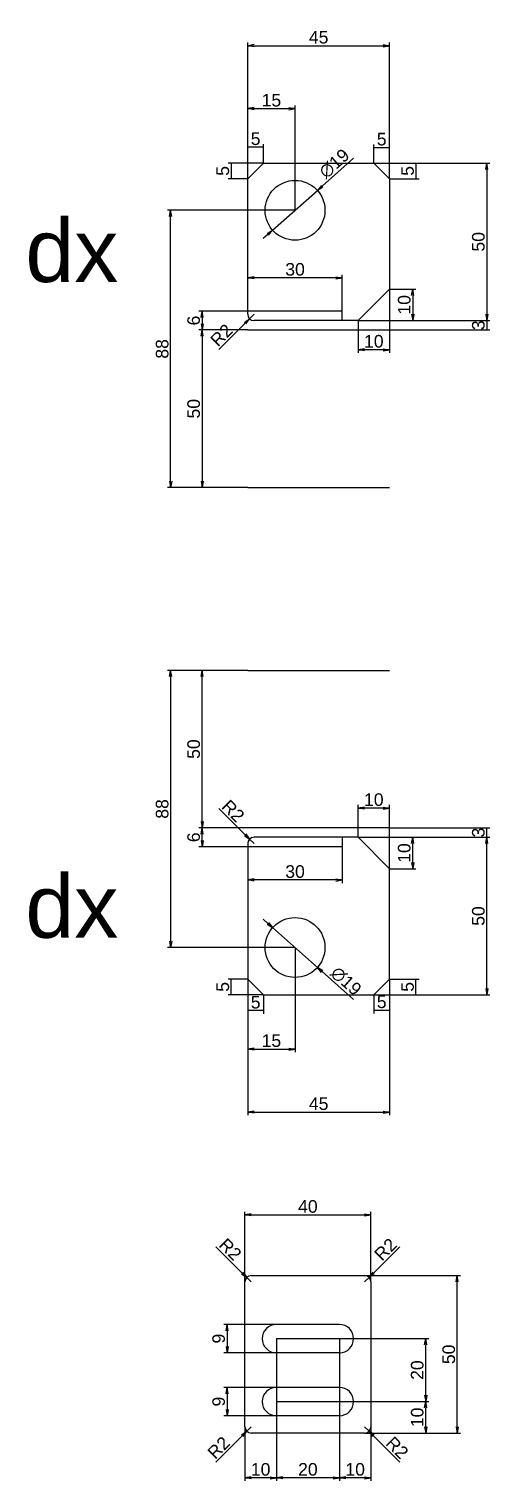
# Model space of a CAD drawing. Header units: inches. Extents: x -102 to 119, y -1442 to 170.
# Drawn here: x -60.5 to 85.8, y -614.1 to -153.2 of the extents above; entities that cross this region are included whole.
import ezdxf

# ---------------------------------------------------------------- set-up
doc = ezdxf.new("R2010")
doc.units = ezdxf.units.IN
doc.header["$LTSCALE"] = 15
doc.header["$MEASUREMENT"] = 0
doc.header["$PDMODE"] = 3
doc.header["$PDSIZE"] = 5
doc.layers.add('DIM', color=5, linetype='Continuous', lineweight=13)
doc.styles.get("Standard").update_dxf_attribs({"font": 'arial.ttf'})
doc.dimstyles.new('DIM', dxfattribs={"dimscale": 1.5, "dimtxt": 4, "dimasz": 2, "dimexe": 1, "dimexo": 0, "dimtad": 1, "dimdsep": 46, "dimtxsty": 'Standard', "dimblk": 'OPEN', "dimcen": 0, "dimclrd": 5, "dimclre": 5, "dimclrt": 2, "dimazin": 2, "dimtfac": 1, "dimtix": 1, "dimtmove": 0, "dimatfit": 3, "dimldrblk": 'OPEN', "dimfxl": 1, "dimtolj": 1, "dimtzin": 0, "dimlwd": 25, "dimlwe": 25, "dimarcsym": 0})

# ---------------------------------------------------------------- blocks, each defined once
blk = doc.blocks.new('_Open')
at = {"color": 0, "linetype": 'Continuous', "lineweight": -2}
for p, q in [((-1, 0.17), (0, 0)), ((-1, -0.17), (0, 0)), ((0, 0), (-1, 0))]:
    blk.add_line(p, q, dxfattribs=at)
blk = doc.blocks.new('*D23')
at = {"layer": 'Defpoints', "color": 0, "transparency": 16777216}
for p in [(31.04, -204.4), (16.84, -217.03)]:
    blk.add_point(p, dxfattribs=at)
at = {"layer": 'DIM', "color": 5, "lineweight": 25, "transparency": 16777216}
for p, q in [((42.5, -194.2), (32.53, -203.07)), ((16.84, -217.03), (31.04, -204.4)), ((15.35, -218.36), (13.85, -219.68))]:
    blk.add_line(p, q, dxfattribs=at)
at = {"layer": 'DIM', "color": 5, "lineweight": 25, "transparency": 16777216, "xscale": 2, "yscale": 2, "zscale": 2}
for p, rotation in [((31.04, -204.4), 221.654537178905), ((16.84, -217.03), 41.65453717890502)]:
    blk.add_blockref('_Open', p, dxfattribs=dict(at, rotation=rotation))
at = {"layer": 'DIM', "color": 2, "transparency": 16777216, "insert": (36.42, -195.89), "char_height": 4, "attachment_point": 5, "rotation": 41.6545}
blk.add_mtext('\\A1;∅19', dxfattribs=at)
blk = doc.blocks.new('*D24')
at = {"layer": 'Defpoints', "color": 0, "transparency": 16777216}
for p in [(53.94, -235.71), (43.94, -245.71), (61.28, -245.71)]:
    blk.add_point(p, dxfattribs=at)
at = {"layer": 'DIM', "color": 5, "lineweight": 25, "transparency": 16777216}
for p, q in [((53.94, -235.71), (62.28, -235.71)), ((61.28, -237.71), (61.28, -243.71)), ((43.94, -245.71), (62.28, -245.71))]:
    blk.add_line(p, q, dxfattribs=at)
at = {"layer": 'DIM', "color": 5, "lineweight": 25, "transparency": 16777216, "xscale": 2, "yscale": 2, "zscale": 2}
for p, rotation in [((61.28, -235.71), 90), ((61.28, -245.71), 270)]:
    blk.add_blockref('_Open', p, dxfattribs=dict(at, rotation=rotation))
at = {"layer": 'DIM', "color": 2, "transparency": 16777216, "insert": (58.61, -240.71), "char_height": 4, "attachment_point": 5, "rotation": 90}
blk.add_mtext('\\A1;10', dxfattribs=at)
blk = doc.blocks.new('*D25')
at = {"layer": 'Defpoints', "color": 0, "transparency": 16777216}
for p in [(53.94, -235.71), (43.94, -245.71), (43.94, -254.98)]:
    blk.add_point(p, dxfattribs=at)
at = {"layer": 'DIM', "color": 5, "lineweight": 25, "transparency": 16777216}
for p, q in [((53.94, -235.71), (53.94, -255.98)), ((43.94, -245.71), (43.94, -255.98)), ((51.94, -254.98), (45.94, -254.98))]:
    blk.add_line(p, q, dxfattribs=at)
at = {"layer": 'DIM', "color": 5, "lineweight": 25, "transparency": 16777216, "xscale": 2, "yscale": 2, "zscale": 2, "rotation": 180}
blk.add_blockref('_Open', (43.94, -254.98), dxfattribs=at)
at = {"layer": 'DIM', "color": 5, "lineweight": 25, "transparency": 16777216, "xscale": 2, "yscale": 2, "zscale": 2}
blk.add_blockref('_Open', (53.94, -254.98), dxfattribs=at)
at = {"layer": 'DIM', "color": 2, "transparency": 16777216, "insert": (48.94, -252.31), "char_height": 4, "attachment_point": 5}
blk.add_mtext('\\A1;10', dxfattribs=at)
blk = doc.blocks.new('*D26')
at = {"layer": 'Defpoints', "color": 0, "transparency": 16777216}
for p in [(53.94, -190.8), (48.94, -195.71), (53.94, -200.71)]:
    blk.add_point(p, dxfattribs=at)
at = {"layer": 'DIM', "color": 5, "lineweight": 25, "transparency": 16777216}
for p, q in [((48.94, -195.71), (48.94, -189.8)), ((48.94, -190.8), (53.94, -190.8)), ((53.94, -200.71), (53.94, -189.8))]:
    blk.add_line(p, q, dxfattribs=at)
at = {"layer": 'DIM', "color": 2, "transparency": 16777216, "insert": (51.44, -188.14), "char_height": 4, "attachment_point": 5}
blk.add_mtext('\\A1;5', dxfattribs=at)
blk = doc.blocks.new('*D27')
at = {"layer": 'Defpoints', "color": 0, "transparency": 16777216}
for p in [(48.94, -195.71), (53.94, -200.71), (62.32, -200.71)]:
    blk.add_point(p, dxfattribs=at)
at = {"layer": 'DIM', "color": 5, "lineweight": 25, "transparency": 16777216}
for p, q in [((48.94, -195.71), (63.32, -195.71)), ((62.32, -195.71), (62.32, -200.71)), ((53.94, -200.71), (63.32, -200.71))]:
    blk.add_line(p, q, dxfattribs=at)
at = {"layer": 'DIM', "color": 2, "transparency": 16777216, "insert": (59.66, -198.21), "char_height": 4, "attachment_point": 5, "rotation": 90}
blk.add_mtext('\\A1;5', dxfattribs=at)
blk = doc.blocks.new('*D28')
at = {"layer": 'Defpoints', "color": 0, "transparency": 16777216}
for p in [(8.94, -190.67), (13.94, -195.71), (8.94, -200.71)]:
    blk.add_point(p, dxfattribs=at)
at = {"layer": 'DIM', "color": 5, "lineweight": 25, "transparency": 16777216}
for p, q in [((8.94, -200.71), (8.94, -189.67)), ((13.94, -190.67), (8.94, -190.67)), ((13.94, -195.71), (13.94, -189.67))]:
    blk.add_line(p, q, dxfattribs=at)
at = {"layer": 'DIM', "color": 2, "transparency": 16777216, "insert": (11.44, -188.01), "char_height": 4, "attachment_point": 5}
blk.add_mtext('\\A1;5', dxfattribs=at)
blk = doc.blocks.new('*D29')
at = {"layer": 'Defpoints', "color": 0, "transparency": 16777216}
for p in [(13.94, -195.71), (3.69, -200.71), (8.94, -200.71)]:
    blk.add_point(p, dxfattribs=at)
at = {"layer": 'DIM', "color": 5, "lineweight": 25, "transparency": 16777216}
for p, q in [((13.94, -195.71), (2.69, -195.71)), ((3.69, -195.71), (3.69, -200.71)), ((8.94, -200.71), (2.69, -200.71))]:
    blk.add_line(p, q, dxfattribs=at)
at = {"layer": 'DIM', "color": 2, "transparency": 16777216, "insert": (1.03, -198.21), "char_height": 4, "attachment_point": 5, "rotation": 90}
blk.add_mtext('\\A1;5', dxfattribs=at)
blk = doc.blocks.new('*D30')
at = {"layer": 'Defpoints', "color": 0, "transparency": 16777216}
for p in [(23.94, -178.44), (8.94, -200.71), (23.94, -210.71)]:
    blk.add_point(p, dxfattribs=at)
at = {"layer": 'DIM', "color": 5, "lineweight": 25, "transparency": 16777216}
for p, q in [((8.94, -200.71), (8.94, -177.44)), ((10.94, -178.44), (21.94, -178.44)), ((23.94, -210.71), (23.94, -177.44))]:
    blk.add_line(p, q, dxfattribs=at)
at = {"layer": 'DIM', "color": 5, "lineweight": 25, "transparency": 16777216, "xscale": 2, "yscale": 2, "zscale": 2, "rotation": 180}
blk.add_blockref('_Open', (8.94, -178.44), dxfattribs=at)
at = {"layer": 'DIM', "color": 5, "lineweight": 25, "transparency": 16777216, "xscale": 2, "yscale": 2, "zscale": 2}
blk.add_blockref('_Open', (23.94, -178.44), dxfattribs=at)
at = {"layer": 'DIM', "color": 2, "transparency": 16777216, "insert": (16.44, -175.78), "char_height": 4, "attachment_point": 5}
blk.add_mtext('\\A1;15', dxfattribs=at)
blk = doc.blocks.new('*D33')
at = {"layer": 'Defpoints', "color": 0, "transparency": 16777216}
for p in [(10.94, -243.71), (9.53, -245.13)]:
    blk.add_point(p, dxfattribs=at)
at = {"layer": 'DIM', "color": 5, "lineweight": 25, "transparency": 16777216}
for p, q in [((10.94, -243.71), (9.53, -245.13)), ((-0.25, -254.91), (8.11, -246.54))]:
    blk.add_line(p, q, dxfattribs=at)
at = {"layer": 'DIM', "color": 5, "lineweight": 25, "transparency": 16777216, "xscale": 2, "yscale": 2, "zscale": 2, "rotation": 45.00000000000025}
blk.add_blockref('_Open', (9.53, -245.13), dxfattribs=at)
at = {"layer": 'DIM', "color": 2, "transparency": 16777216, "insert": (0.59, -250.34), "char_height": 4, "attachment_point": 5, "rotation": 45}
blk.add_mtext('\\A1;R2', dxfattribs=at)
blk = doc.blocks.new('*D37')
at = {"layer": 'Defpoints', "color": 0, "transparency": 16777216}
for p in [(8.94, -242.71), (-5.55, -248.71), (8.94, -248.71)]:
    blk.add_point(p, dxfattribs=at)
at = {"layer": 'DIM', "color": 5, "lineweight": 25, "transparency": 16777216}
for p, q in [((8.94, -242.71), (-6.55, -242.71)), ((8.94, -248.71), (-6.55, -248.71)), ((-5.55, -244.71), (-5.55, -246.71))]:
    blk.add_line(p, q, dxfattribs=at)
at = {"layer": 'DIM', "color": 5, "lineweight": 25, "transparency": 16777216, "xscale": 2, "yscale": 2, "zscale": 2}
for p, rotation in [((-5.55, -242.71), 90), ((-5.55, -248.71), 270)]:
    blk.add_blockref('_Open', p, dxfattribs=dict(at, rotation=rotation))
at = {"layer": 'DIM', "color": 2, "transparency": 16777216, "insert": (-8.22, -245.71), "char_height": 4, "attachment_point": 5, "rotation": 90}
blk.add_mtext('\\A1;6', dxfattribs=at)
blk = doc.blocks.new('*D38')
at = {"layer": 'Defpoints', "color": 0, "transparency": 16777216}
for p in [(8.94, -248.71), (-5.55, -298.71), (8.94, -298.71)]:
    blk.add_point(p, dxfattribs=at)
at = {"layer": 'DIM', "color": 5, "lineweight": 25, "transparency": 16777216}
for p, q in [((8.94, -248.71), (-6.55, -248.71)), ((-5.55, -250.71), (-5.55, -296.71)), ((8.94, -298.71), (-6.55, -298.71))]:
    blk.add_line(p, q, dxfattribs=at)
at = {"layer": 'DIM', "color": 5, "lineweight": 25, "transparency": 16777216, "xscale": 2, "yscale": 2, "zscale": 2}
for p, rotation in [((-5.55, -248.71), 90), ((-5.55, -298.71), 270)]:
    blk.add_blockref('_Open', p, dxfattribs=dict(at, rotation=rotation))
at = {"layer": 'DIM', "color": 2, "transparency": 16777216, "insert": (-8.22, -273.71), "char_height": 4, "attachment_point": 5, "rotation": 90}
blk.add_mtext('\\A1;50', dxfattribs=at)
blk = doc.blocks.new('*D40')
at = {"layer": 'Defpoints', "color": 0, "transparency": 16777216}
for p in [(48.94, -195.71), (43.94, -245.71), (84.8, -245.71)]:
    blk.add_point(p, dxfattribs=at)
at = {"layer": 'DIM', "color": 5, "lineweight": 25, "transparency": 16777216}
for p, q in [((48.94, -195.71), (85.8, -195.71)), ((84.8, -197.71), (84.8, -243.71)), ((43.94, -245.71), (85.8, -245.71))]:
    blk.add_line(p, q, dxfattribs=at)
at = {"layer": 'DIM', "color": 5, "lineweight": 25, "transparency": 16777216, "xscale": 2, "yscale": 2, "zscale": 2}
for p, rotation in [((84.8, -195.71), 90), ((84.8, -245.71), 270)]:
    blk.add_blockref('_Open', p, dxfattribs=dict(at, rotation=rotation))
at = {"layer": 'DIM', "color": 2, "transparency": 16777216, "insert": (82.13, -220.71), "char_height": 4, "attachment_point": 5, "rotation": 90}
blk.add_mtext('\\A1;50', dxfattribs=at)
blk = doc.blocks.new('*D41')
at = {"layer": 'Defpoints', "color": 0, "transparency": 16777216}
for p in [(43.94, -245.71), (53.94, -248.71), (84.8, -248.71)]:
    blk.add_point(p, dxfattribs=at)
at = {"layer": 'DIM', "color": 5, "lineweight": 25, "transparency": 16777216}
for p, q in [((43.94, -245.71), (85.8, -245.71)), ((53.94, -248.71), (85.8, -248.71)), ((84.8, -245.71), (84.8, -248.71))]:
    blk.add_line(p, q, dxfattribs=at)
at = {"layer": 'DIM', "color": 2, "transparency": 16777216, "insert": (82.13, -247.21), "char_height": 4, "attachment_point": 5, "rotation": 90}
blk.add_mtext('\\A1;3', dxfattribs=at)
blk = doc.blocks.new('*D42')
at = {"layer": 'Defpoints', "color": 0, "transparency": 16777216}
for p in [(-15.55, -210.71), (23.94, -210.71), (8.94, -298.71)]:
    blk.add_point(p, dxfattribs=at)
at = {"layer": 'DIM', "color": 5, "lineweight": 25, "transparency": 16777216}
for p, q in [((23.94, -210.71), (-16.55, -210.71)), ((-15.55, -296.71), (-15.55, -212.71)), ((8.94, -298.71), (-16.55, -298.71))]:
    blk.add_line(p, q, dxfattribs=at)
at = {"layer": 'DIM', "color": 5, "lineweight": 25, "transparency": 16777216, "xscale": 2, "yscale": 2, "zscale": 2}
for p, rotation in [((-15.55, -210.71), 90), ((-15.55, -298.71), 270)]:
    blk.add_blockref('_Open', p, dxfattribs=dict(at, rotation=rotation))
at = {"layer": 'DIM', "color": 2, "transparency": 16777216, "insert": (-18.22, -254.71), "char_height": 4, "attachment_point": 5, "rotation": 90}
blk.add_mtext('\\A1;88', dxfattribs=at)
blk = doc.blocks.new('*D43')
at = {"layer": 'Defpoints', "color": 0, "transparency": 16777216}
for p in [(8.94, -232.15), (8.94, -243.71), (38.94, -242.71)]:
    blk.add_point(p, dxfattribs=at)
at = {"layer": 'DIM', "color": 5, "lineweight": 25, "transparency": 16777216}
for p, q in [((8.94, -243.71), (8.94, -231.15)), ((36.94, -232.15), (10.94, -232.15)), ((38.94, -242.71), (38.94, -231.15))]:
    blk.add_line(p, q, dxfattribs=at)
at = {"layer": 'DIM', "color": 5, "lineweight": 25, "transparency": 16777216, "xscale": 2, "yscale": 2, "zscale": 2, "rotation": 180}
blk.add_blockref('_Open', (8.94, -232.15), dxfattribs=at)
at = {"layer": 'DIM', "color": 5, "lineweight": 25, "transparency": 16777216, "xscale": 2, "yscale": 2, "zscale": 2}
blk.add_blockref('_Open', (38.94, -232.15), dxfattribs=at)
at = {"layer": 'DIM', "color": 2, "transparency": 16777216, "insert": (23.94, -229.48), "char_height": 4, "attachment_point": 5}
blk.add_mtext('\\A1;30', dxfattribs=at)
blk = doc.blocks.new('*D44')
at = {"layer": 'Defpoints', "color": 0, "transparency": 16777216}
for p in [(53.94, -158.44), (8.94, -200.71), (53.94, -200.71)]:
    blk.add_point(p, dxfattribs=at)
at = {"layer": 'DIM', "color": 5, "lineweight": 25, "transparency": 16777216}
for p, q in [((8.94, -200.71), (8.94, -157.44)), ((10.94, -158.44), (51.94, -158.44)), ((53.94, -200.71), (53.94, -157.44))]:
    blk.add_line(p, q, dxfattribs=at)
at = {"layer": 'DIM', "color": 5, "lineweight": 25, "transparency": 16777216, "xscale": 2, "yscale": 2, "zscale": 2, "rotation": 180}
blk.add_blockref('_Open', (8.94, -158.44), dxfattribs=at)
at = {"layer": 'DIM', "color": 5, "lineweight": 25, "transparency": 16777216, "xscale": 2, "yscale": 2, "zscale": 2}
blk.add_blockref('_Open', (53.94, -158.44), dxfattribs=at)
at = {"layer": 'DIM', "color": 2, "transparency": 16777216, "insert": (31.44, -155.78), "char_height": 4, "attachment_point": 5}
blk.add_mtext('\\A1;45', dxfattribs=at)
blk = doc.blocks.new('*D58')
at = {"layer": 'Defpoints', "color": 0, "transparency": 16777216}
for p in [(16.84, -438.46), (31.04, -451.08)]:
    blk.add_point(p, dxfattribs=at)
at = {"layer": 'DIM', "color": 5, "lineweight": 25, "transparency": 16777216}
for p, q in [((15.35, -437.13), (13.85, -435.8)), ((16.84, -438.46), (31.04, -451.08)), ((42.5, -461.28), (32.53, -452.41))]:
    blk.add_line(p, q, dxfattribs=at)
at = {"layer": 'DIM', "color": 5, "lineweight": 25, "transparency": 16777216, "xscale": 2, "yscale": 2, "zscale": 2}
for p, rotation in [((16.84, -438.46), 318.3454628210949), ((31.04, -451.08), 138.3454628210949)]:
    blk.add_blockref('_Open', p, dxfattribs=dict(at, rotation=rotation))
at = {"layer": 'DIM', "color": 2, "transparency": 16777216, "insert": (40.11, -455.44), "char_height": 4, "attachment_point": 5, "rotation": 318.3455}
blk.add_mtext('\\A1;∅19', dxfattribs=at)
blk = doc.blocks.new('*D59')
at = {"layer": 'Defpoints', "color": 0, "transparency": 16777216}
for p in [(43.94, -409.77), (61.28, -409.77), (53.94, -419.77)]:
    blk.add_point(p, dxfattribs=at)
at = {"layer": 'DIM', "color": 5, "lineweight": 25, "transparency": 16777216}
for p, q in [((43.94, -409.77), (62.28, -409.77)), ((61.28, -417.77), (61.28, -411.77)), ((53.94, -419.77), (62.28, -419.77))]:
    blk.add_line(p, q, dxfattribs=at)
at = {"layer": 'DIM', "color": 5, "lineweight": 25, "transparency": 16777216, "xscale": 2, "yscale": 2, "zscale": 2}
for p, rotation in [((61.28, -409.77), 90), ((61.28, -419.77), 270)]:
    blk.add_blockref('_Open', p, dxfattribs=dict(at, rotation=rotation))
at = {"layer": 'DIM', "color": 2, "transparency": 16777216, "insert": (58.61, -414.77), "char_height": 4, "attachment_point": 5, "rotation": 90}
blk.add_mtext('\\A1;10', dxfattribs=at)
blk = doc.blocks.new('*D60')
at = {"layer": 'Defpoints', "color": 0, "transparency": 16777216}
for p in [(43.94, -400.5), (43.94, -409.77), (53.94, -419.77)]:
    blk.add_point(p, dxfattribs=at)
at = {"layer": 'DIM', "color": 5, "lineweight": 25, "transparency": 16777216}
for p, q in [((43.94, -409.77), (43.94, -399.5)), ((51.94, -400.5), (45.94, -400.5)), ((53.94, -419.77), (53.94, -399.5))]:
    blk.add_line(p, q, dxfattribs=at)
at = {"layer": 'DIM', "color": 5, "lineweight": 25, "transparency": 16777216, "xscale": 2, "yscale": 2, "zscale": 2, "rotation": 180}
blk.add_blockref('_Open', (43.94, -400.5), dxfattribs=at)
at = {"layer": 'DIM', "color": 5, "lineweight": 25, "transparency": 16777216, "xscale": 2, "yscale": 2, "zscale": 2}
blk.add_blockref('_Open', (53.94, -400.5), dxfattribs=at)
at = {"layer": 'DIM', "color": 2, "transparency": 16777216, "insert": (48.94, -397.84), "char_height": 4, "attachment_point": 5}
blk.add_mtext('\\A1;10', dxfattribs=at)
blk = doc.blocks.new('*D61')
at = {"layer": 'Defpoints', "color": 0, "transparency": 16777216}
for p in [(53.94, -454.77), (48.94, -459.77), (53.94, -464.68)]:
    blk.add_point(p, dxfattribs=at)
at = {"layer": 'DIM', "color": 5, "lineweight": 25, "transparency": 16777216}
for p, q in [((53.94, -454.77), (53.94, -465.68)), ((48.94, -459.77), (48.94, -465.68)), ((48.94, -464.68), (53.94, -464.68))]:
    blk.add_line(p, q, dxfattribs=at)
at = {"layer": 'DIM', "color": 2, "transparency": 16777216, "insert": (51.44, -462.02), "char_height": 4, "attachment_point": 5}
blk.add_mtext('\\A1;5', dxfattribs=at)
blk = doc.blocks.new('*D55')
at = {"layer": 'Defpoints', "color": 0, "transparency": 16777216}
for p in [(53.94, -454.77), (62.32, -454.77), (48.94, -459.77)]:
    blk.add_point(p, dxfattribs=at)
at = {"layer": 'DIM', "color": 5, "lineweight": 25, "transparency": 16777216}
for p, q in [((53.94, -454.77), (63.32, -454.77)), ((62.32, -459.77), (62.32, -454.77)), ((48.94, -459.77), (63.32, -459.77))]:
    blk.add_line(p, q, dxfattribs=at)
at = {"layer": 'DIM', "color": 2, "transparency": 16777216, "insert": (59.66, -457.27), "char_height": 4, "attachment_point": 5, "rotation": 90}
blk.add_mtext('\\A1;5', dxfattribs=at)
blk = doc.blocks.new('*D56')
at = {"layer": 'Defpoints', "color": 0, "transparency": 16777216}
for p in [(8.94, -454.77), (13.94, -459.77), (8.94, -464.81)]:
    blk.add_point(p, dxfattribs=at)
at = {"layer": 'DIM', "color": 5, "lineweight": 25, "transparency": 16777216}
for p, q in [((8.94, -454.77), (8.94, -465.81)), ((13.94, -459.77), (13.94, -465.81)), ((13.94, -464.81), (8.94, -464.81))]:
    blk.add_line(p, q, dxfattribs=at)
at = {"layer": 'DIM', "color": 2, "transparency": 16777216, "insert": (11.44, -462.15), "char_height": 4, "attachment_point": 5}
blk.add_mtext('\\A1;5', dxfattribs=at)
blk = doc.blocks.new('*D57')
at = {"layer": 'Defpoints', "color": 0, "transparency": 16777216}
for p in [(3.69, -454.77), (8.94, -454.77), (13.94, -459.77)]:
    blk.add_point(p, dxfattribs=at)
at = {"layer": 'DIM', "color": 5, "lineweight": 25, "transparency": 16777216}
for p, q in [((8.94, -454.77), (2.69, -454.77)), ((3.69, -459.77), (3.69, -454.77)), ((13.94, -459.77), (2.69, -459.77))]:
    blk.add_line(p, q, dxfattribs=at)
at = {"layer": 'DIM', "color": 2, "transparency": 16777216, "insert": (1.03, -457.27), "char_height": 4, "attachment_point": 5, "rotation": 90}
blk.add_mtext('\\A1;5', dxfattribs=at)
blk = doc.blocks.new('*D53')
at = {"layer": 'Defpoints', "color": 0, "transparency": 16777216}
for p in [(23.94, -444.77), (8.94, -454.77), (23.94, -477.04)]:
    blk.add_point(p, dxfattribs=at)
at = {"layer": 'DIM', "color": 5, "lineweight": 25, "transparency": 16777216}
for p, q in [((23.94, -444.77), (23.94, -478.04)), ((8.94, -454.77), (8.94, -478.04)), ((10.94, -477.04), (21.94, -477.04))]:
    blk.add_line(p, q, dxfattribs=at)
at = {"layer": 'DIM', "color": 5, "lineweight": 25, "transparency": 16777216, "xscale": 2, "yscale": 2, "zscale": 2, "rotation": 180}
blk.add_blockref('_Open', (8.94, -477.04), dxfattribs=at)
at = {"layer": 'DIM', "color": 5, "lineweight": 25, "transparency": 16777216, "xscale": 2, "yscale": 2, "zscale": 2}
blk.add_blockref('_Open', (23.94, -477.04), dxfattribs=at)
at = {"layer": 'DIM', "color": 2, "transparency": 16777216, "insert": (16.44, -474.37), "char_height": 4, "attachment_point": 5}
blk.add_mtext('\\A1;15', dxfattribs=at)
blk = doc.blocks.new('*D54')
at = {"layer": 'Defpoints', "color": 0, "transparency": 16777216}
for p in [(9.53, -410.36), (10.94, -411.77)]:
    blk.add_point(p, dxfattribs=at)
at = {"layer": 'DIM', "color": 5, "lineweight": 25, "transparency": 16777216}
for p, q in [((-0.25, -400.58), (8.11, -408.94)), ((10.94, -411.77), (9.53, -410.36))]:
    blk.add_line(p, q, dxfattribs=at)
blk.add_arc((10.94, -411.77), 2, 106.3521, 180, dxfattribs=at)
at = {"layer": 'DIM', "color": 5, "lineweight": 25, "transparency": 16777216, "xscale": 2, "yscale": 2, "zscale": 2, "rotation": 314.9999999999974}
blk.add_blockref('_Open', (9.53, -410.36), dxfattribs=at)
at = {"layer": 'DIM', "color": 2, "transparency": 16777216, "insert": (4.32, -401.42), "char_height": 4, "attachment_point": 5, "rotation": 315}
blk.add_mtext('\\A1;R2', dxfattribs=at)
blk = doc.blocks.new('*D51')
at = {"layer": 'Defpoints', "color": 0, "transparency": 16777216}
for p in [(-5.55, -406.77), (8.94, -406.77), (8.94, -412.77)]:
    blk.add_point(p, dxfattribs=at)
at = {"layer": 'DIM', "color": 5, "lineweight": 25, "transparency": 16777216}
for p, q in [((8.94, -406.77), (-6.55, -406.77)), ((-5.55, -410.77), (-5.55, -408.77)), ((8.94, -412.77), (-6.55, -412.77))]:
    blk.add_line(p, q, dxfattribs=at)
at = {"layer": 'DIM', "color": 5, "lineweight": 25, "transparency": 16777216, "xscale": 2, "yscale": 2, "zscale": 2}
for p, rotation in [((-5.55, -406.77), 90), ((-5.55, -412.77), 270)]:
    blk.add_blockref('_Open', p, dxfattribs=dict(at, rotation=rotation))
at = {"layer": 'DIM', "color": 2, "transparency": 16777216, "insert": (-8.22, -409.77), "char_height": 4, "attachment_point": 5, "rotation": 90}
blk.add_mtext('\\A1;6', dxfattribs=at)
blk = doc.blocks.new('*D52')
at = {"layer": 'Defpoints', "color": 0, "transparency": 16777216}
for p in [(-5.55, -356.77), (8.94, -356.77), (8.94, -406.77)]:
    blk.add_point(p, dxfattribs=at)
at = {"layer": 'DIM', "color": 5, "lineweight": 25, "transparency": 16777216}
for p, q in [((8.94, -356.77), (-6.55, -356.77)), ((-5.55, -404.77), (-5.55, -358.77)), ((8.94, -406.77), (-6.55, -406.77))]:
    blk.add_line(p, q, dxfattribs=at)
at = {"layer": 'DIM', "color": 5, "lineweight": 25, "transparency": 16777216, "xscale": 2, "yscale": 2, "zscale": 2}
for p, rotation in [((-5.55, -356.77), 90), ((-5.55, -406.77), 270)]:
    blk.add_blockref('_Open', p, dxfattribs=dict(at, rotation=rotation))
at = {"layer": 'DIM', "color": 2, "transparency": 16777216, "insert": (-8.22, -381.77), "char_height": 4, "attachment_point": 5, "rotation": 90}
blk.add_mtext('\\A1;50', dxfattribs=at)
blk = doc.blocks.new('*D48')
at = {"layer": 'Defpoints', "color": 0, "transparency": 16777216}
for p in [(43.94, -409.77), (84.8, -409.77), (48.94, -459.77)]:
    blk.add_point(p, dxfattribs=at)
at = {"layer": 'DIM', "color": 5, "lineweight": 25, "transparency": 16777216}
for p, q in [((43.94, -409.77), (85.8, -409.77)), ((84.8, -457.77), (84.8, -411.77)), ((48.94, -459.77), (85.8, -459.77))]:
    blk.add_line(p, q, dxfattribs=at)
at = {"layer": 'DIM', "color": 5, "lineweight": 25, "transparency": 16777216, "xscale": 2, "yscale": 2, "zscale": 2}
for p, rotation in [((84.8, -409.77), 90), ((84.8, -459.77), 270)]:
    blk.add_blockref('_Open', p, dxfattribs=dict(at, rotation=rotation))
at = {"layer": 'DIM', "color": 2, "transparency": 16777216, "insert": (82.13, -434.77), "char_height": 4, "attachment_point": 5, "rotation": 90}
blk.add_mtext('\\A1;50', dxfattribs=at)
blk = doc.blocks.new('*D49')
at = {"layer": 'Defpoints', "color": 0, "transparency": 16777216}
for p in [(43.94, -409.77), (53.94, -406.77), (84.8, -406.77)]:
    blk.add_point(p, dxfattribs=at)
at = {"layer": 'DIM', "color": 5, "lineweight": 25, "transparency": 16777216}
for p, q in [((43.94, -409.77), (85.8, -409.77)), ((53.94, -406.77), (85.8, -406.77)), ((84.8, -409.77), (84.8, -406.77))]:
    blk.add_line(p, q, dxfattribs=at)
at = {"layer": 'DIM', "color": 2, "transparency": 16777216, "insert": (82.13, -408.27), "char_height": 4, "attachment_point": 5, "rotation": 90}
blk.add_mtext('\\A1;3', dxfattribs=at)
blk = doc.blocks.new('*D50')
at = {"layer": 'Defpoints', "color": 0, "transparency": 16777216}
for p in [(8.94, -356.77), (-15.55, -444.77), (23.94, -444.77)]:
    blk.add_point(p, dxfattribs=at)
at = {"layer": 'DIM', "color": 5, "lineweight": 25, "transparency": 16777216}
for p, q in [((8.94, -356.77), (-16.55, -356.77)), ((-15.55, -358.77), (-15.55, -442.77)), ((23.94, -444.77), (-16.55, -444.77))]:
    blk.add_line(p, q, dxfattribs=at)
at = {"layer": 'DIM', "color": 5, "lineweight": 25, "transparency": 16777216, "xscale": 2, "yscale": 2, "zscale": 2}
for p, rotation in [((-15.55, -356.77), 90), ((-15.55, -444.77), 270)]:
    blk.add_blockref('_Open', p, dxfattribs=dict(at, rotation=rotation))
at = {"layer": 'DIM', "color": 2, "transparency": 16777216, "insert": (-18.22, -400.77), "char_height": 4, "attachment_point": 5, "rotation": 90}
blk.add_mtext('\\A1;88', dxfattribs=at)
blk = doc.blocks.new('*D46')
at = {"layer": 'Defpoints', "color": 0, "transparency": 16777216}
for p in [(8.94, -411.77), (38.94, -412.77), (8.94, -423.33)]:
    blk.add_point(p, dxfattribs=at)
at = {"layer": 'DIM', "color": 5, "lineweight": 25, "transparency": 16777216}
for p, q in [((8.94, -411.77), (8.94, -424.33)), ((38.94, -412.77), (38.94, -424.33)), ((36.94, -423.33), (10.94, -423.33))]:
    blk.add_line(p, q, dxfattribs=at)
at = {"layer": 'DIM', "color": 5, "lineweight": 25, "transparency": 16777216, "xscale": 2, "yscale": 2, "zscale": 2, "rotation": 180}
blk.add_blockref('_Open', (8.94, -423.33), dxfattribs=at)
at = {"layer": 'DIM', "color": 5, "lineweight": 25, "transparency": 16777216, "xscale": 2, "yscale": 2, "zscale": 2}
blk.add_blockref('_Open', (38.94, -423.33), dxfattribs=at)
at = {"layer": 'DIM', "color": 2, "transparency": 16777216, "insert": (23.94, -420.67), "char_height": 4, "attachment_point": 5}
blk.add_mtext('\\A1;30', dxfattribs=at)
blk = doc.blocks.new('*D47')
at = {"layer": 'Defpoints', "color": 0, "transparency": 16777216}
for p in [(8.94, -454.77), (53.94, -454.77), (53.94, -497.04)]:
    blk.add_point(p, dxfattribs=at)
at = {"layer": 'DIM', "color": 5, "lineweight": 25, "transparency": 16777216}
for p, q in [((8.94, -454.77), (8.94, -498.04)), ((53.94, -454.77), (53.94, -498.04)), ((10.94, -497.04), (51.94, -497.04))]:
    blk.add_line(p, q, dxfattribs=at)
at = {"layer": 'DIM', "color": 5, "lineweight": 25, "transparency": 16777216, "xscale": 2, "yscale": 2, "zscale": 2, "rotation": 180}
blk.add_blockref('_Open', (8.94, -497.04), dxfattribs=at)
at = {"layer": 'DIM', "color": 5, "lineweight": 25, "transparency": 16777216, "xscale": 2, "yscale": 2, "zscale": 2}
blk.add_blockref('_Open', (53.94, -497.04), dxfattribs=at)
at = {"layer": 'DIM', "color": 2, "transparency": 16777216, "insert": (31.44, -494.38), "char_height": 4, "attachment_point": 5}
blk.add_mtext('\\A1;45', dxfattribs=at)
blk = doc.blocks.new('*D62')
at = {"layer": 'Defpoints', "color": 0, "transparency": 16777216}
for p in [(18.02, -584.44), (2.39, -593.44), (18.02, -593.44)]:
    blk.add_point(p, dxfattribs=at)
at = {"layer": 'DIM', "color": 5, "lineweight": 25, "transparency": 16777216}
for p, q in [((18.02, -584.44), (1.39, -584.44)), ((2.39, -586.44), (2.39, -591.44)), ((18.02, -593.44), (1.39, -593.44))]:
    blk.add_line(p, q, dxfattribs=at)
at = {"layer": 'DIM', "color": 5, "lineweight": 25, "transparency": 16777216, "xscale": 2, "yscale": 2, "zscale": 2}
for p, rotation in [((2.39, -584.44), 90), ((2.39, -593.44), 270)]:
    blk.add_blockref('_Open', p, dxfattribs=dict(at, rotation=rotation))
at = {"layer": 'DIM', "color": 2, "transparency": 16777216, "insert": (-0.28, -588.94), "char_height": 4, "attachment_point": 5, "rotation": 90}
blk.add_mtext('\\A1;9', dxfattribs=at)
blk = doc.blocks.new('*D63')
at = {"layer": 'Defpoints', "color": 0, "transparency": 16777216}
for p in [(18.02, -564.44), (2.39, -573.44), (18.02, -573.44)]:
    blk.add_point(p, dxfattribs=at)
at = {"layer": 'DIM', "color": 5, "lineweight": 25, "transparency": 16777216}
for p, q in [((18.02, -564.44), (1.39, -564.44)), ((2.39, -566.44), (2.39, -571.44)), ((18.02, -573.44), (1.39, -573.44))]:
    blk.add_line(p, q, dxfattribs=at)
at = {"layer": 'DIM', "color": 5, "lineweight": 25, "transparency": 16777216, "xscale": 2, "yscale": 2, "zscale": 2}
for p, rotation in [((2.39, -564.44), 90), ((2.39, -573.44), 270)]:
    blk.add_blockref('_Open', p, dxfattribs=dict(at, rotation=rotation))
at = {"layer": 'DIM', "color": 2, "transparency": 16777216, "insert": (-0.28, -568.94), "char_height": 4, "attachment_point": 5, "rotation": 90}
blk.add_mtext('\\A1;9', dxfattribs=at)
blk = doc.blocks.new('*D64')
at = {"layer": 'Defpoints', "color": 0, "transparency": 16777216}
for p in [(8.61, -549.52), (10.02, -550.94)]:
    blk.add_point(p, dxfattribs=at)
at = {"layer": 'DIM', "color": 5, "lineweight": 25, "transparency": 16777216}
for p, q in [((-1.17, -539.75), (7.2, -548.11)), ((10.02, -550.94), (8.61, -549.52))]:
    blk.add_line(p, q, dxfattribs=at)
at = {"layer": 'DIM', "color": 5, "lineweight": 25, "transparency": 16777216, "xscale": 2, "yscale": 2, "zscale": 2, "rotation": 314.9999999999998}
blk.add_blockref('_Open', (8.61, -549.52), dxfattribs=at)
at = {"layer": 'DIM', "color": 2, "transparency": 16777216, "insert": (3.4, -540.59), "char_height": 4, "attachment_point": 5, "rotation": 315}
blk.add_mtext('\\A1;R2', dxfattribs=at)
blk = doc.blocks.new('*D65')
at = {"layer": 'Defpoints', "color": 0, "transparency": 16777216}
for p in [(46.02, -550.94), (47.44, -549.52)]:
    blk.add_point(p, dxfattribs=at)
at = {"layer": 'DIM', "color": 5, "lineweight": 25, "transparency": 16777216}
for p, q in [((57.22, -539.75), (48.85, -548.11)), ((46.02, -550.94), (47.44, -549.52))]:
    blk.add_line(p, q, dxfattribs=at)
at = {"layer": 'DIM', "color": 5, "lineweight": 25, "transparency": 16777216, "xscale": 2, "yscale": 2, "zscale": 2, "rotation": 225.0000000000003}
blk.add_blockref('_Open', (47.44, -549.52), dxfattribs=at)
at = {"layer": 'DIM', "color": 2, "transparency": 16777216, "insert": (52.65, -540.59), "char_height": 4, "attachment_point": 5, "rotation": 45}
blk.add_mtext('\\A1;R2', dxfattribs=at)
blk = doc.blocks.new('*D66')
at = {"layer": 'Defpoints', "color": 0, "transparency": 16777216}
for p in [(8.61, -598.35), (10.02, -596.94)]:
    blk.add_point(p, dxfattribs=at)
at = {"layer": 'DIM', "color": 5, "lineweight": 25, "transparency": 16777216}
for p, q in [((10.02, -596.94), (8.61, -598.35)), ((-1.17, -608.13), (7.2, -599.77))]:
    blk.add_line(p, q, dxfattribs=at)
at = {"layer": 'DIM', "color": 5, "lineweight": 25, "transparency": 16777216, "xscale": 2, "yscale": 2, "zscale": 2, "rotation": 45.00000000000025}
blk.add_blockref('_Open', (8.61, -598.35), dxfattribs=at)
at = {"layer": 'DIM', "color": 2, "transparency": 16777216, "insert": (-0.32, -603.56), "char_height": 4, "attachment_point": 5, "rotation": 45}
blk.add_mtext('\\A1;R2', dxfattribs=at)
blk = doc.blocks.new('*D67')
at = {"layer": 'Defpoints', "color": 0, "transparency": 16777216}
for p in [(46.02, -596.94), (47.44, -598.35)]:
    blk.add_point(p, dxfattribs=at)
at = {"layer": 'DIM', "color": 5, "lineweight": 25, "transparency": 16777216}
for p, q in [((46.02, -596.94), (47.44, -598.35)), ((57.22, -608.13), (48.85, -599.77))]:
    blk.add_line(p, q, dxfattribs=at)
at = {"layer": 'DIM', "color": 5, "lineweight": 25, "transparency": 16777216, "xscale": 2, "yscale": 2, "zscale": 2, "rotation": 134.9999999999997}
blk.add_blockref('_Open', (47.44, -598.35), dxfattribs=at)
at = {"layer": 'DIM', "color": 2, "transparency": 16777216, "insert": (56.37, -603.56), "char_height": 4, "attachment_point": 5, "rotation": 315}
blk.add_mtext('\\A1;R2', dxfattribs=at)
blk = doc.blocks.new('*D68')
at = {"layer": 'Defpoints', "color": 0, "transparency": 16777216}
for p in [(38.02, -568.94), (48.02, -596.94), (38.02, -613.13)]:
    blk.add_point(p, dxfattribs=at)
at = {"layer": 'DIM', "color": 5, "lineweight": 25, "transparency": 16777216}
for p, q in [((38.02, -568.94), (38.02, -614.13)), ((48.02, -596.94), (48.02, -614.13)), ((46.02, -613.13), (40.02, -613.13))]:
    blk.add_line(p, q, dxfattribs=at)
at = {"layer": 'DIM', "color": 5, "lineweight": 25, "transparency": 16777216, "xscale": 2, "yscale": 2, "zscale": 2, "rotation": 180}
blk.add_blockref('_Open', (38.02, -613.13), dxfattribs=at)
at = {"layer": 'DIM', "color": 5, "lineweight": 25, "transparency": 16777216, "xscale": 2, "yscale": 2, "zscale": 2}
blk.add_blockref('_Open', (48.02, -613.13), dxfattribs=at)
at = {"layer": 'DIM', "color": 2, "transparency": 16777216, "insert": (43.02, -610.47), "char_height": 4, "attachment_point": 5}
blk.add_mtext('\\A1;10', dxfattribs=at)
blk = doc.blocks.new('*D69')
at = {"layer": 'Defpoints', "color": 0, "transparency": 16777216}
for p in [(18.02, -568.94), (38.02, -568.94), (18.02, -613.13)]:
    blk.add_point(p, dxfattribs=at)
at = {"layer": 'DIM', "color": 5, "lineweight": 25, "transparency": 16777216}
for p, q in [((18.02, -568.94), (18.02, -614.13)), ((38.02, -568.94), (38.02, -614.13)), ((36.02, -613.13), (20.02, -613.13))]:
    blk.add_line(p, q, dxfattribs=at)
at = {"layer": 'DIM', "color": 5, "lineweight": 25, "transparency": 16777216, "xscale": 2, "yscale": 2, "zscale": 2, "rotation": 180}
blk.add_blockref('_Open', (18.02, -613.13), dxfattribs=at)
at = {"layer": 'DIM', "color": 5, "lineweight": 25, "transparency": 16777216, "xscale": 2, "yscale": 2, "zscale": 2}
blk.add_blockref('_Open', (38.02, -613.13), dxfattribs=at)
at = {"layer": 'DIM', "color": 2, "transparency": 16777216, "insert": (28.02, -610.47), "char_height": 4, "attachment_point": 5}
blk.add_mtext('\\A1;20', dxfattribs=at)
blk = doc.blocks.new('*D70')
at = {"layer": 'Defpoints', "color": 0, "transparency": 16777216}
for p in [(18.02, -568.94), (8.02, -596.94), (8.02, -613.13)]:
    blk.add_point(p, dxfattribs=at)
at = {"layer": 'DIM', "color": 5, "lineweight": 25, "transparency": 16777216}
for p, q in [((18.02, -568.94), (18.02, -614.13)), ((8.02, -596.94), (8.02, -614.13)), ((16.02, -613.13), (10.02, -613.13))]:
    blk.add_line(p, q, dxfattribs=at)
at = {"layer": 'DIM', "color": 5, "lineweight": 25, "transparency": 16777216, "xscale": 2, "yscale": 2, "zscale": 2, "rotation": 180}
blk.add_blockref('_Open', (8.02, -613.13), dxfattribs=at)
at = {"layer": 'DIM', "color": 5, "lineweight": 25, "transparency": 16777216, "xscale": 2, "yscale": 2, "zscale": 2}
blk.add_blockref('_Open', (18.02, -613.13), dxfattribs=at)
at = {"layer": 'DIM', "color": 2, "transparency": 16777216, "insert": (13.02, -610.47), "char_height": 4, "attachment_point": 5}
blk.add_mtext('\\A1;10', dxfattribs=at)
blk = doc.blocks.new('*D71')
at = {"layer": 'Defpoints', "color": 0, "transparency": 16777216}
for p in [(18.02, -588.94), (65.41, -588.94), (46.02, -598.94)]:
    blk.add_point(p, dxfattribs=at)
at = {"layer": 'DIM', "color": 5, "lineweight": 25, "transparency": 16777216}
for p, q in [((18.02, -588.94), (66.41, -588.94)), ((65.41, -596.94), (65.41, -590.94)), ((46.02, -598.94), (66.41, -598.94))]:
    blk.add_line(p, q, dxfattribs=at)
at = {"layer": 'DIM', "color": 5, "lineweight": 25, "transparency": 16777216, "xscale": 2, "yscale": 2, "zscale": 2}
for p, rotation in [((65.41, -588.94), 90), ((65.41, -598.94), 270)]:
    blk.add_blockref('_Open', p, dxfattribs=dict(at, rotation=rotation))
at = {"layer": 'DIM', "color": 2, "transparency": 16777216, "insert": (62.74, -593.94), "char_height": 4, "attachment_point": 5, "rotation": 90}
blk.add_mtext('\\A1;10', dxfattribs=at)
blk = doc.blocks.new('*D72')
at = {"layer": 'Defpoints', "color": 0, "transparency": 16777216}
for p in [(18.02, -568.94), (65.41, -568.94), (18.02, -588.94)]:
    blk.add_point(p, dxfattribs=at)
at = {"layer": 'DIM', "color": 5, "lineweight": 25, "transparency": 16777216}
for p, q in [((18.02, -568.94), (66.41, -568.94)), ((65.41, -586.94), (65.41, -570.94)), ((18.02, -588.94), (66.41, -588.94))]:
    blk.add_line(p, q, dxfattribs=at)
at = {"layer": 'DIM', "color": 5, "lineweight": 25, "transparency": 16777216, "xscale": 2, "yscale": 2, "zscale": 2}
for p, rotation in [((65.41, -568.94), 90), ((65.41, -588.94), 270)]:
    blk.add_blockref('_Open', p, dxfattribs=dict(at, rotation=rotation))
at = {"layer": 'DIM', "color": 2, "transparency": 16777216, "insert": (62.74, -578.94), "char_height": 4, "attachment_point": 5, "rotation": 90}
blk.add_mtext('\\A1;20', dxfattribs=at)
blk = doc.blocks.new('*D73')
at = {"layer": 'Defpoints', "color": 0, "transparency": 16777216}
for p in [(46.02, -548.94), (75.41, -548.94), (46.02, -598.94)]:
    blk.add_point(p, dxfattribs=at)
at = {"layer": 'DIM', "color": 5, "lineweight": 25, "transparency": 16777216}
for p, q in [((46.02, -548.94), (76.41, -548.94)), ((75.41, -596.94), (75.41, -550.94)), ((46.02, -598.94), (76.41, -598.94))]:
    blk.add_line(p, q, dxfattribs=at)
at = {"layer": 'DIM', "color": 5, "lineweight": 25, "transparency": 16777216, "xscale": 2, "yscale": 2, "zscale": 2}
for p, rotation in [((75.41, -548.94), 90), ((75.41, -598.94), 270)]:
    blk.add_blockref('_Open', p, dxfattribs=dict(at, rotation=rotation))
at = {"layer": 'DIM', "color": 2, "transparency": 16777216, "insert": (72.74, -573.94), "char_height": 4, "attachment_point": 5, "rotation": 90}
blk.add_mtext('\\A1;50', dxfattribs=at)
blk = doc.blocks.new('*D74')
at = {"layer": 'Defpoints', "color": 0, "transparency": 16777216}
for p in [(48.02, -529.67), (8.02, -550.94), (48.02, -550.94)]:
    blk.add_point(p, dxfattribs=at)
at = {"layer": 'DIM', "color": 5, "lineweight": 25, "transparency": 16777216}
for p, q in [((8.02, -550.94), (8.02, -528.67)), ((10.02, -529.67), (46.02, -529.67)), ((48.02, -550.94), (48.02, -528.67))]:
    blk.add_line(p, q, dxfattribs=at)
at = {"layer": 'DIM', "color": 5, "lineweight": 25, "transparency": 16777216, "xscale": 2, "yscale": 2, "zscale": 2, "rotation": 180}
blk.add_blockref('_Open', (8.02, -529.67), dxfattribs=at)
at = {"layer": 'DIM', "color": 5, "lineweight": 25, "transparency": 16777216, "xscale": 2, "yscale": 2, "zscale": 2}
blk.add_blockref('_Open', (48.02, -529.67), dxfattribs=at)
at = {"layer": 'DIM', "color": 2, "transparency": 16777216, "insert": (28.02, -527), "char_height": 4, "attachment_point": 5}
blk.add_mtext('\\A1;40', dxfattribs=at)

msp = doc.modelspace()

# ---------------------------------------------------------------- linework, layer by layer
for p, q in [((13.942, -195.712), (8.942, -200.712)), ((13.942, -195.712), (48.942, -195.712)), ((48.942, -195.712), (53.942, -200.712)), ((8.942, -243.712), (8.942, -200.712)), ((53.942, -200.712), (53.942, -235.712)), ((53.942, -235.712), (43.942, -245.712)), ((43.942, -245.712), (10.942, -245.712)), ((43.942, -409.771), (10.942, -409.771)), ((53.942, -419.771), (43.942, -409.771)), ((8.942, -411.771), (8.942, -454.771)), ((53.942, -454.771), (53.942, -419.771)), ((13.942, -459.771), (8.942, -454.771)), ((48.942, -459.771), (53.942, -454.771)), ((13.942, -459.771), (48.942, -459.771)), ((8.024, -596.939), (8.024, -550.939)), ((10.024, -548.939), (46.024, -548.939)), ((48.024, -550.939), (48.024, -596.939)), ((38.024, -564.439), (18.024, -564.439)), ((38.024, -573.439), (18.024, -573.439)), ((38.024, -584.439), (18.024, -584.439)), ((38.024, -593.439), (18.024, -593.439)), ((46.024, -598.939), (10.024, -598.939))]:
    msp.add_line(p, q)
at = {"color": 1}
for p, q in [((38.942, -242.712), (8.942, -242.712)), ((38.942, -245.712), (38.942, -242.712)), ((38.942, -409.771), (38.942, -412.771)), ((38.942, -412.771), (8.942, -412.771))]:
    msp.add_line(p, q, dxfattribs=at)
at = {"color": 2}
for p, q in [((53.942, -248.712), (8.942, -248.712)), ((8.942, -298.712), (53.942, -298.712)), ((8.942, -356.771), (53.942, -356.771)), ((53.942, -406.771), (8.942, -406.771))]:
    msp.add_line(p, q, dxfattribs=at)
for centre in [(23.942, -210.712), (23.942, -444.771)]:
    msp.add_circle(centre, 9.5)
for centre, radius, start, end in [((10.942, -243.712), 2, 180, 270), ((10.942, -411.771), 2, 90, 180), ((10.024, -550.939), 2, 90, 180), ((46.024, -550.939), 2, 0, 90), ((18.024, -568.939), 4.5, 90, 270), ((38.024, -568.939), 4.5, 270, 90), ((18.024, -588.939), 4.5, 90, 270), ((38.024, -588.939), 4.5, 270, 90), ((10.024, -596.939), 2, 180, 270), ((46.024, -596.939), 2, 270, 0)]:
    msp.add_arc(centre, radius, start, end)

# ---------------------------------------------------------------- texts
for p in [(-61.646, -233.479), (-61.646, -441.676)]:
    msp.add_text('dx', height=20).set_placement(p)

# ---------------------------------------------------------------- dimensions: what is measured, and where the dimension line sits
at = {"layer": 'DIM'}
for base, p1, p2, override, picture, middle in [((53.942, -158.443), (8.942, -200.712), (53.942, -200.712), {"dimscale": 1}, '*D44', (31.442, -155.783)), ((23.942, -178.443), (8.942, -200.712), (23.942, -210.712), {"dimscale": 1}, '*D30', (16.442, -175.775)), ((8.942, -190.671), (13.942, -195.712), (8.942, -200.712), {"dimscale": 1}, '*D28', (11.442, -188.012)), ((53.942, -190.801), (48.942, -195.712), (53.942, -200.712), {"dimscale": 1}, '*D26', (51.442, -188.142)), ((8.942, -232.149), (38.942, -242.712), (8.942, -243.712), {"dimscale": 1}, '*D43', (23.942, -229.48)), ((43.942, -254.979), (53.942, -235.712), (43.942, -245.712), {"dimscale": 1}, '*D25', (48.942, -252.312)), ((43.942, -400.503), (53.942, -419.771), (43.942, -409.771), {"dimscale": 1}, '*D60', (48.942, -397.836)), ((8.942, -423.334), (38.942, -412.771), (8.942, -411.771), {"dimscale": 1}, '*D46', (23.942, -420.665)), ((23.942, -477.04), (8.942, -454.771), (23.942, -444.771), {"dimscale": 1}, '*D53', (16.442, -474.373)), ((8.942, -464.812), (13.942, -459.771), (8.942, -454.771), {"dimscale": 1}, '*D56', (11.442, -462.153)), ((53.942, -497.04), (8.942, -454.771), (53.942, -454.771), {"dimscale": 1}, '*D47', (31.442, -494.381)), ((53.942, -464.682), (48.942, -459.771), (53.942, -454.771), {"dimscale": 1}, '*D61', (51.442, -462.023)), ((48.024, -529.669), (8.024, -550.939), (48.024, -550.939), {"dimscale": 1}, '*D74', (28.024, -527.001)), ((8.024, -613.134), (18.024, -568.939), (8.024, -596.939), {"dimscale": 1, "dimtmove": 1}, '*D70', (13.024, -610.466)), ((18.024, -613.134), (38.024, -568.939), (18.024, -568.939), {"dimscale": 1, "dimtmove": 1}, '*D69', (28.024, -610.466)), ((38.024, -613.134), (48.024, -596.939), (38.024, -568.939), {"dimscale": 1}, '*D68', (43.024, -610.466))]:
    dim = msp.add_linear_dim(base=base, p1=p1, p2=p2, dimstyle='DIM', override=override, dxfattribs=at)
    dim.commit()
    dim.dimension.update_dxf_attribs({"geometry": picture, "text_midpoint": middle})
for p1, p2, picture, middle in [((16.844, -217.026), (31.04, -204.398), '*D23', (38.265, -197.971)), ((16.844, -438.457), (31.04, -451.085), '*D58', (38.265, -457.512))]:
    dim = msp.add_diameter_dim_2p(p1=p1, p2=p2, dimstyle='DIM', override={"dimscale": 1}, dxfattribs=at)
    dim.commit()
    dim.dimension.update_dxf_attribs({"geometry": picture, "text_midpoint": middle, "dimtype": 163})
for base, p1, p2, angle, override, picture, middle in [((3.693, -200.712), (13.942, -195.712), (8.942, -200.712), 90, {"dimscale": 1}, '*D29', (1.034, -198.212)), ((84.801, -245.712), (48.942, -195.712), (43.942, -245.712), 90, {"dimscale": 1}, '*D40', (82.134, -220.712)), ((62.317, -200.712), (48.942, -195.712), (53.942, -200.712), 90, {"dimscale": 1}, '*D27', (59.658, -198.212)), ((-15.552, -210.712), (8.942, -298.712), (23.942, -210.712), 90, {"dimscale": 1, "dimtmove": 1}, '*D42', (-18.22, -254.712)), ((61.275, -245.712), (53.942, -235.712), (43.942, -245.712), 90, {"dimscale": 1}, '*D24', (58.608, -240.712)), ((-5.552, -248.712), (8.942, -242.712), (8.942, -248.712), 90, {"dimscale": 1}, '*D37', (-8.22, -245.712)), ((-5.552, -298.712), (8.942, -248.712), (8.942, -298.712), 90, {"dimscale": 1, "dimtmove": 1}, '*D38', (-8.22, -273.712)), ((84.801, -248.712), (43.942, -245.712), (53.942, -248.712), 90, {"dimscale": 1, "dimtmove": 1}, '*D41', (82.132, -247.212)), ((-15.552, -444.771), (8.942, -356.771), (23.942, -444.771), 270, {"dimscale": 1, "dimtmove": 1}, '*D50', (-18.22, -400.771)), ((-5.552, -356.771), (8.942, -406.771), (8.942, -356.771), 270, {"dimscale": 1, "dimtmove": 1}, '*D52', (-8.22, -381.771)), ((-5.552, -406.771), (8.942, -412.771), (8.942, -406.771), 270, {"dimscale": 1}, '*D51', (-8.22, -409.771)), ((84.801, -406.771), (43.942, -409.771), (53.942, -406.771), 270, {"dimscale": 1, "dimtmove": 1}, '*D49', (82.132, -408.271)), ((61.275, -409.771), (53.942, -419.771), (43.942, -409.771), 270, {"dimscale": 1}, '*D59', (58.608, -414.771)), ((84.801, -409.771), (48.942, -459.771), (43.942, -409.771), 270, {"dimscale": 1}, '*D48', (82.134, -434.771)), ((3.693, -454.771), (13.942, -459.771), (8.942, -454.771), 270, {"dimscale": 1}, '*D57', (1.034, -457.271)), ((62.317, -454.771), (48.942, -459.771), (53.942, -454.771), 270, {"dimscale": 1}, '*D55', (59.658, -457.271)), ((75.408, -548.939), (46.024, -598.939), (46.024, -548.939), 90, {"dimscale": 1}, '*D73', (72.741, -573.939)), ((2.385, -573.439), (18.024, -564.439), (18.024, -573.439), 270, {"dimscale": 1}, '*D63', (-0.282, -568.939)), ((65.408, -568.939), (18.024, -588.939), (18.024, -568.939), 90, {"dimscale": 1, "dimtmove": 1}, '*D72', (62.741, -578.939)), ((2.385, -593.439), (18.024, -584.439), (18.024, -593.439), 270, {"dimscale": 1}, '*D62', (-0.282, -588.939)), ((65.408, -588.939), (46.024, -598.939), (18.024, -588.939), 90, {"dimscale": 1}, '*D71', (62.741, -593.939))]:
    dim = msp.add_linear_dim(base=base, p1=p1, p2=p2, angle=angle, dimstyle='DIM', override=override, dxfattribs=at)
    dim.commit()
    dim.dimension.update_dxf_attribs({"geometry": picture, "text_midpoint": middle})
for center, mpoint, picture, middle in [((10.942, -243.712), (9.527, -245.126), '*D33', (2.456, -252.197)), ((10.942, -411.771), (9.527, -410.357), '*D54', (2.456, -403.285)), ((10.024, -550.939), (8.61, -549.525), '*D64', (1.539, -542.454)), ((46.024, -550.939), (47.438, -549.525), '*D65', (54.509, -542.454)), ((10.024, -596.939), (8.61, -598.353), '*D66', (1.539, -605.424)), ((46.024, -596.939), (47.438, -598.353), '*D67', (54.509, -605.424))]:
    dim = msp.add_radius_dim(center=center, mpoint=mpoint, dimstyle='DIM', override={"dimscale": 1}, dxfattribs=at)
    dim.commit()
    dim.dimension.update_dxf_attribs({"geometry": picture, "text_midpoint": middle, "dimtype": 164})

doc.saveas('drawing.dxf')
